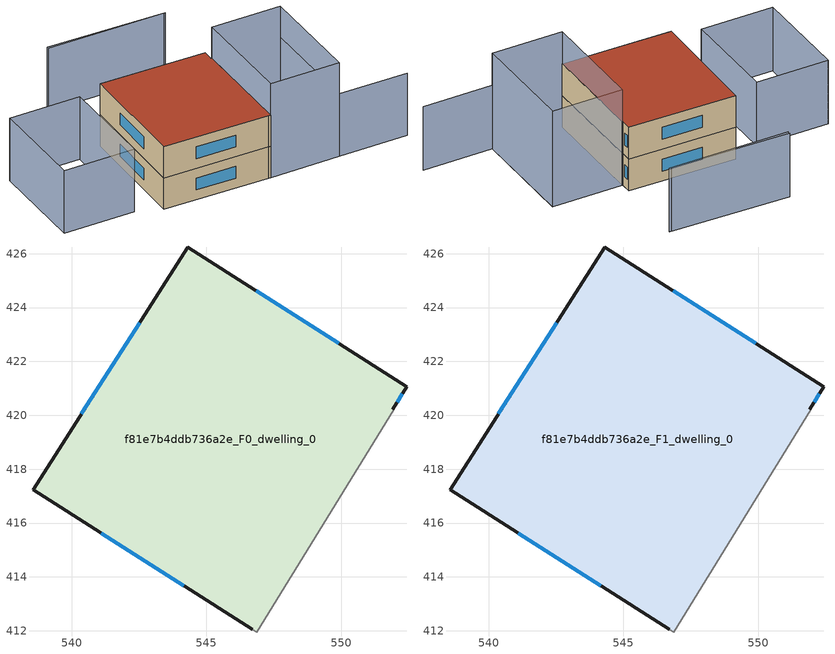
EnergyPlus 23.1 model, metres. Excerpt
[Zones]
f81e7b4ddb736a2e_F0_dwelling_0
 floor ground (EU_floor_Construction): 552.44,421.06 551.92,420.23 551.96,420.2 546.86,411.95 546.7,412.05 538.56,417.24 544.31,426.25 z0
 wall outside (EU_wall_Construction): 551.92,420.23 552.44,421.06 544.31,426.25 538.56,417.24 546.7,412.05 z0:3
 wall adiabatic (EU_wall_Construction): 546.7,412.05 546.86,411.95 551.96,420.2 551.92,420.23 z0:3
 window (EU_Window_Construction): 541.1,415.63 544.16,413.67 / 542.52,423.44 540.36,420.05 / 549.91,422.68 546.85,424.63 / 552.08,420.49 552.28,420.8 z0.93:2.07
f81e7b4ddb736a2e_F1_dwelling_0
 floor to f81e7b4ddb736a2e_F0_dwelling_0 (EU_floor_Construction): 552.44,421.06 551.92,420.23 551.96,420.2 546.86,411.95 546.7,412.05 538.56,417.24 544.31,426.25 z3
 wall outside (EU_wall_Construction): 551.92,420.23 552.44,421.06 544.31,426.25 538.56,417.24 546.7,412.05 z3:6
 wall adiabatic (EU_wall_Construction): 546.7,412.05 546.86,411.95 551.96,420.2 551.92,420.23 z3:6
 window (EU_Window_Construction): 541.1,415.63 544.16,413.67 / 542.52,423.44 540.36,420.05 / 549.91,422.68 546.85,424.63 / 552.08,420.49 552.28,420.8 z3.93:5.07
 roof outside (EU_roof_Construction): 546.86,411.95 551.96,420.2 551.92,420.23 552.44,421.06 544.31,426.25 538.56,417.24 546.7,412.05 z6
shading: 557.64,405.31 552.28,408.63 / 552.28,408.63 557.35,416.84 / 556.11,426.75 547.05,432.61 / 556.12,426.75 546.93,432.43 / 537.12,419.18 531.6,422.59 / 531.6,422.59 536.28,430.16 / 536.28,430.16 541.8,426.75 / 541.8,426.75 537.12,419.18 z0:6; 546.86,411.95 551.96,420.2 / 551.96,420.2 557.37,416.86 / 557.37,416.86 552.27,408.61 / 552.27,408.61 546.86,411.95 z0:9
[Building]
EU S2 Campaign: North Axis=0; Terrain=City; Solar Distribution=FullExterior
[Site:Location]
Montreal-Trudeau.Intl.AP: Latitude=45.4667; Longitude=-73.75; Time Zone=-5; Elevation=36
[SizingPeriod:WeatherFileDays]
AnnualSizingPeriod: Begin Month=1; Begin Day of Month=1; End Month=12; End Day of Month=31; Day of Week for Start Day=Monday; Use Weather File Daylight Saving Period=No; Use Weather File Rain and Snow Indicators=No
[MATERIAL]
EU_InternalMass_Material: Roughness=MediumRough; Thickness=0.1; Conductivity=1; Density=1800; Specific Heat=900; Thermal Absorptance=0.9; Solar Absorptance=0.7; Visible Absorptance=0.7
[MATERIAL:NOMASS] Roughness=MediumRough; Thermal Absorptance=0.9; Solar Absorptance=0.7; Visible Absorptance=0.7
Name | Thermal Resistance
EU_wall_NoMass; EU_floor_NoMass | 1.36485
EU_roof_NoMass | 2.55992
[WINDOWMATERIAL:SIMPLEGLAZINGSYSTEM]
EU_Window_SimpleGlazing: UFactor=3.92339; Solar Heat Gain Coefficient=0.8; Visible Transmittance=0.8
[CONSTRUCTION]
EU_wall_Construction: EU_wall_NoMass
EU_roof_Construction: EU_roof_NoMass
EU_floor_Construction: EU_floor_NoMass
EU_Window_Construction: EU_Window_SimpleGlazing
EU_InternalMass_Construction: EU_InternalMass_Material
[ZONE] Type=1; Multiplier=1; Ceiling Height=autocalculate; Volume=312.762; Floor Area=autocalculate; Part of Total Floor Area=Yes
f81e7b4ddb736a2e_F0_dwelling_0; f81e7b4ddb736a2e_F1_dwelling_0
[INTERNALMASS] Construction=EU_InternalMass_Construction; Surface Area=104.254
Name | Zone or ZoneList
f81e7b4ddb736a2e_F0_dwelling_0_EU_InternalMass | f81e7b4ddb736a2e_F0_dwelling_0
f81e7b4ddb736a2e_F1_dwelling_0_EU_InternalMass | f81e7b4ddb736a2e_F1_dwelling_0
[OTHEREQUIPMENT] Fuel Type=Electricity; Design Level Calculation Method=Watts/Area; Power per Zone Floor Area=1; Fraction Latent=0; Fraction Radiant=0; Fraction Lost=0; Carbon Dioxide Generation Rate=0; EndUse Subcategory=EU_Step8_InternalGains
Name | Zone or ZoneList or Space or SpaceList | Schedule
EU_Step8_InternalGain_f81e7b4ddb736a2e_F0_dwelling_0_f000 | f81e7b4ddb736a2e_F0_dwelling_0 | EU_Step8_GainSchedule_f81e7b4ddb736a2e_F0_dwelling_0_f000
EU_Step8_InternalGain_f81e7b4ddb736a2e_F1_dwelling_0_f000 | f81e7b4ddb736a2e_F1_dwelling_0 | EU_Step8_GainSchedule_f81e7b4ddb736a2e_F1_dwelling_0_f000
[ZONEVENTILATION:DESIGNFLOWRATE] Schedule=EU_AlwaysOn; Design Flow Rate Calculation Method=AirChanges/Hour; Air Changes per Hour=0.860309; Ventilation Type=Natural; Fan Pressure Rise=0; Fan Total Efficiency=1; Constant Term Coefficient=1; Temperature Term Coefficient=0; Velocity Term Coefficient=0; Velocity Squared Term Coefficient=0; Minimum Indoor Temperature=-100; Maximum Indoor Temperature=100; Delta Temperature=-100; Minimum Outdoor Temperature=-100; Maximum Outdoor Temperature=100; Maximum Wind Speed=40
Name | Zone or ZoneList or Space or SpaceList
EU_ConstantAir_f81e7b4ddb736a2e_F0_dwelling_0 | f81e7b4ddb736a2e_F0_dwelling_0
EU_ConstantAir_f81e7b4ddb736a2e_F1_dwelling_0 | f81e7b4ddb736a2e_F1_dwelling_0
[HVACTEMPLATE:THERMOSTAT] Constant Heating Setpoint=20; Constant Cooling Setpoint=50
EU_HeatOnly_f81e7b4ddb736a2e_F0_dwelling_0; EU_HeatOnly_f81e7b4ddb736a2e_F1_dwelling_0
[HVACTEMPLATE:ZONE:IDEALLOADSAIRSYSTEM] System Availability Schedule=EU_AlwaysOn; Maximum Heating Supply Air Temperature=50; Minimum Cooling Supply Air Temperature=13; Maximum Heating Supply Air Humidity Ratio=0.0156; Minimum Cooling Supply Air Humidity Ratio=0.0077; Heating Limit=NoLimit; Cooling Limit=NoLimit; Heating Availability Schedule=EU_AlwaysOn; Cooling Availability Schedule=EU_CoolingOff; Dehumidification Control Type=ConstantSensibleHeatRatio; Cooling Sensible Heat Ratio=0.7; Dehumidification Setpoint=60; Humidification Control Type=None; Humidification Setpoint=30; Outdoor Air Method=None; Outdoor Air Flow Rate per Person=0.00944; Outdoor Air Flow Rate per Zone Floor Area=0; Outdoor Air Flow Rate per Zone=0; Demand Controlled Ventilation Type=None; Outdoor Air Economizer Type=NoEconomizer; Heat Recovery Type=None; Sensible Heat Recovery Effectiveness=0.7; Latent Heat Recovery Effectiveness=0.65
Name | Template Thermostat
f81e7b4ddb736a2e_F0_dwelling_0 | EU_HeatOnly_f81e7b4ddb736a2e_F0_dwelling_0
f81e7b4ddb736a2e_F1_dwelling_0 | EU_HeatOnly_f81e7b4ddb736a2e_F1_dwelling_0
[SIZING:ZONE] Zone Cooling Design Supply Air Temperature Input Method=SupplyAirTemperature; Zone Cooling Design Supply Air Temperature=13; Zone Heating Design Supply Air Temperature Input Method=SupplyAirTemperature; Zone Heating Design Supply Air Temperature=50; Zone Cooling Design Supply Air Humidity Ratio=0.008; Zone Heating Design Supply Air Humidity Ratio=0.008; Cooling Design Air Flow Method=DesignDay; Cooling Design Air Flow Rate=0; Cooling Minimum Air Flow per Zone Floor Area=0.000762; Cooling Minimum Air Flow=0; Cooling Minimum Air Flow Fraction=0.2; Heating Design Air Flow Method=DesignDay; Heating Design Air Flow Rate=0; Heating Maximum Air Flow per Zone Floor Area=0.002032; Heating Maximum Air Flow=0.141576; Heating Maximum Air Flow Fraction=0.3; Account for Dedicated Outdoor Air System=No; Dedicated Outdoor Air System Control Strategy=NeutralSupplyAir; Dedicated Outdoor Air Low Setpoint Temperature for Design=autosize; Dedicated Outdoor Air High Setpoint Temperature for Design=autosize; Zone Load Sizing Method=Sensible Load Only No Latent Load; Zone Latent Cooling Design Supply Air Humidity Ratio Input Method=HumidityRatioDifference; Zone Cooling Design Supply Air Humidity Ratio Difference=0.005; Zone Latent Heating Design Supply Air Humidity Ratio Input Method=HumidityRatioDifference; Zone Humidification Design Supply Air Humidity Ratio Difference=0.005
f81e7b4ddb736a2e_F0_dwelling_0; f81e7b4ddb736a2e_F1_dwelling_0
[SCHEDULE:CONSTANT]
Name | Hourly Value
EU_AlwaysOn | 1
EU_CoolingOff | 0
[SCHEDULE:FILE] Column Number=1; Rows to Skip at Top=0; Number of Hours of Data=8760; Column Separator=Comma; Interpolate to Timestep=No; Minutes per Item=60; Adjust Schedule for Daylight Savings=Yes
Name | File
EU_Step8_GainSchedule_f81e7b4ddb736a2e_F0_dwelling_0_f000 | ../../schedules/f81e7b4ddb736a2e/f81e7b4ddb736a2e_F0_dwelling_0_f000_gain.csv
EU_Step8_GainSchedule_f81e7b4ddb736a2e_F1_dwelling_0_f000 | ../../schedules/f81e7b4ddb736a2e/f81e7b4ddb736a2e_F1_dwelling_0_f000_gain.csv
